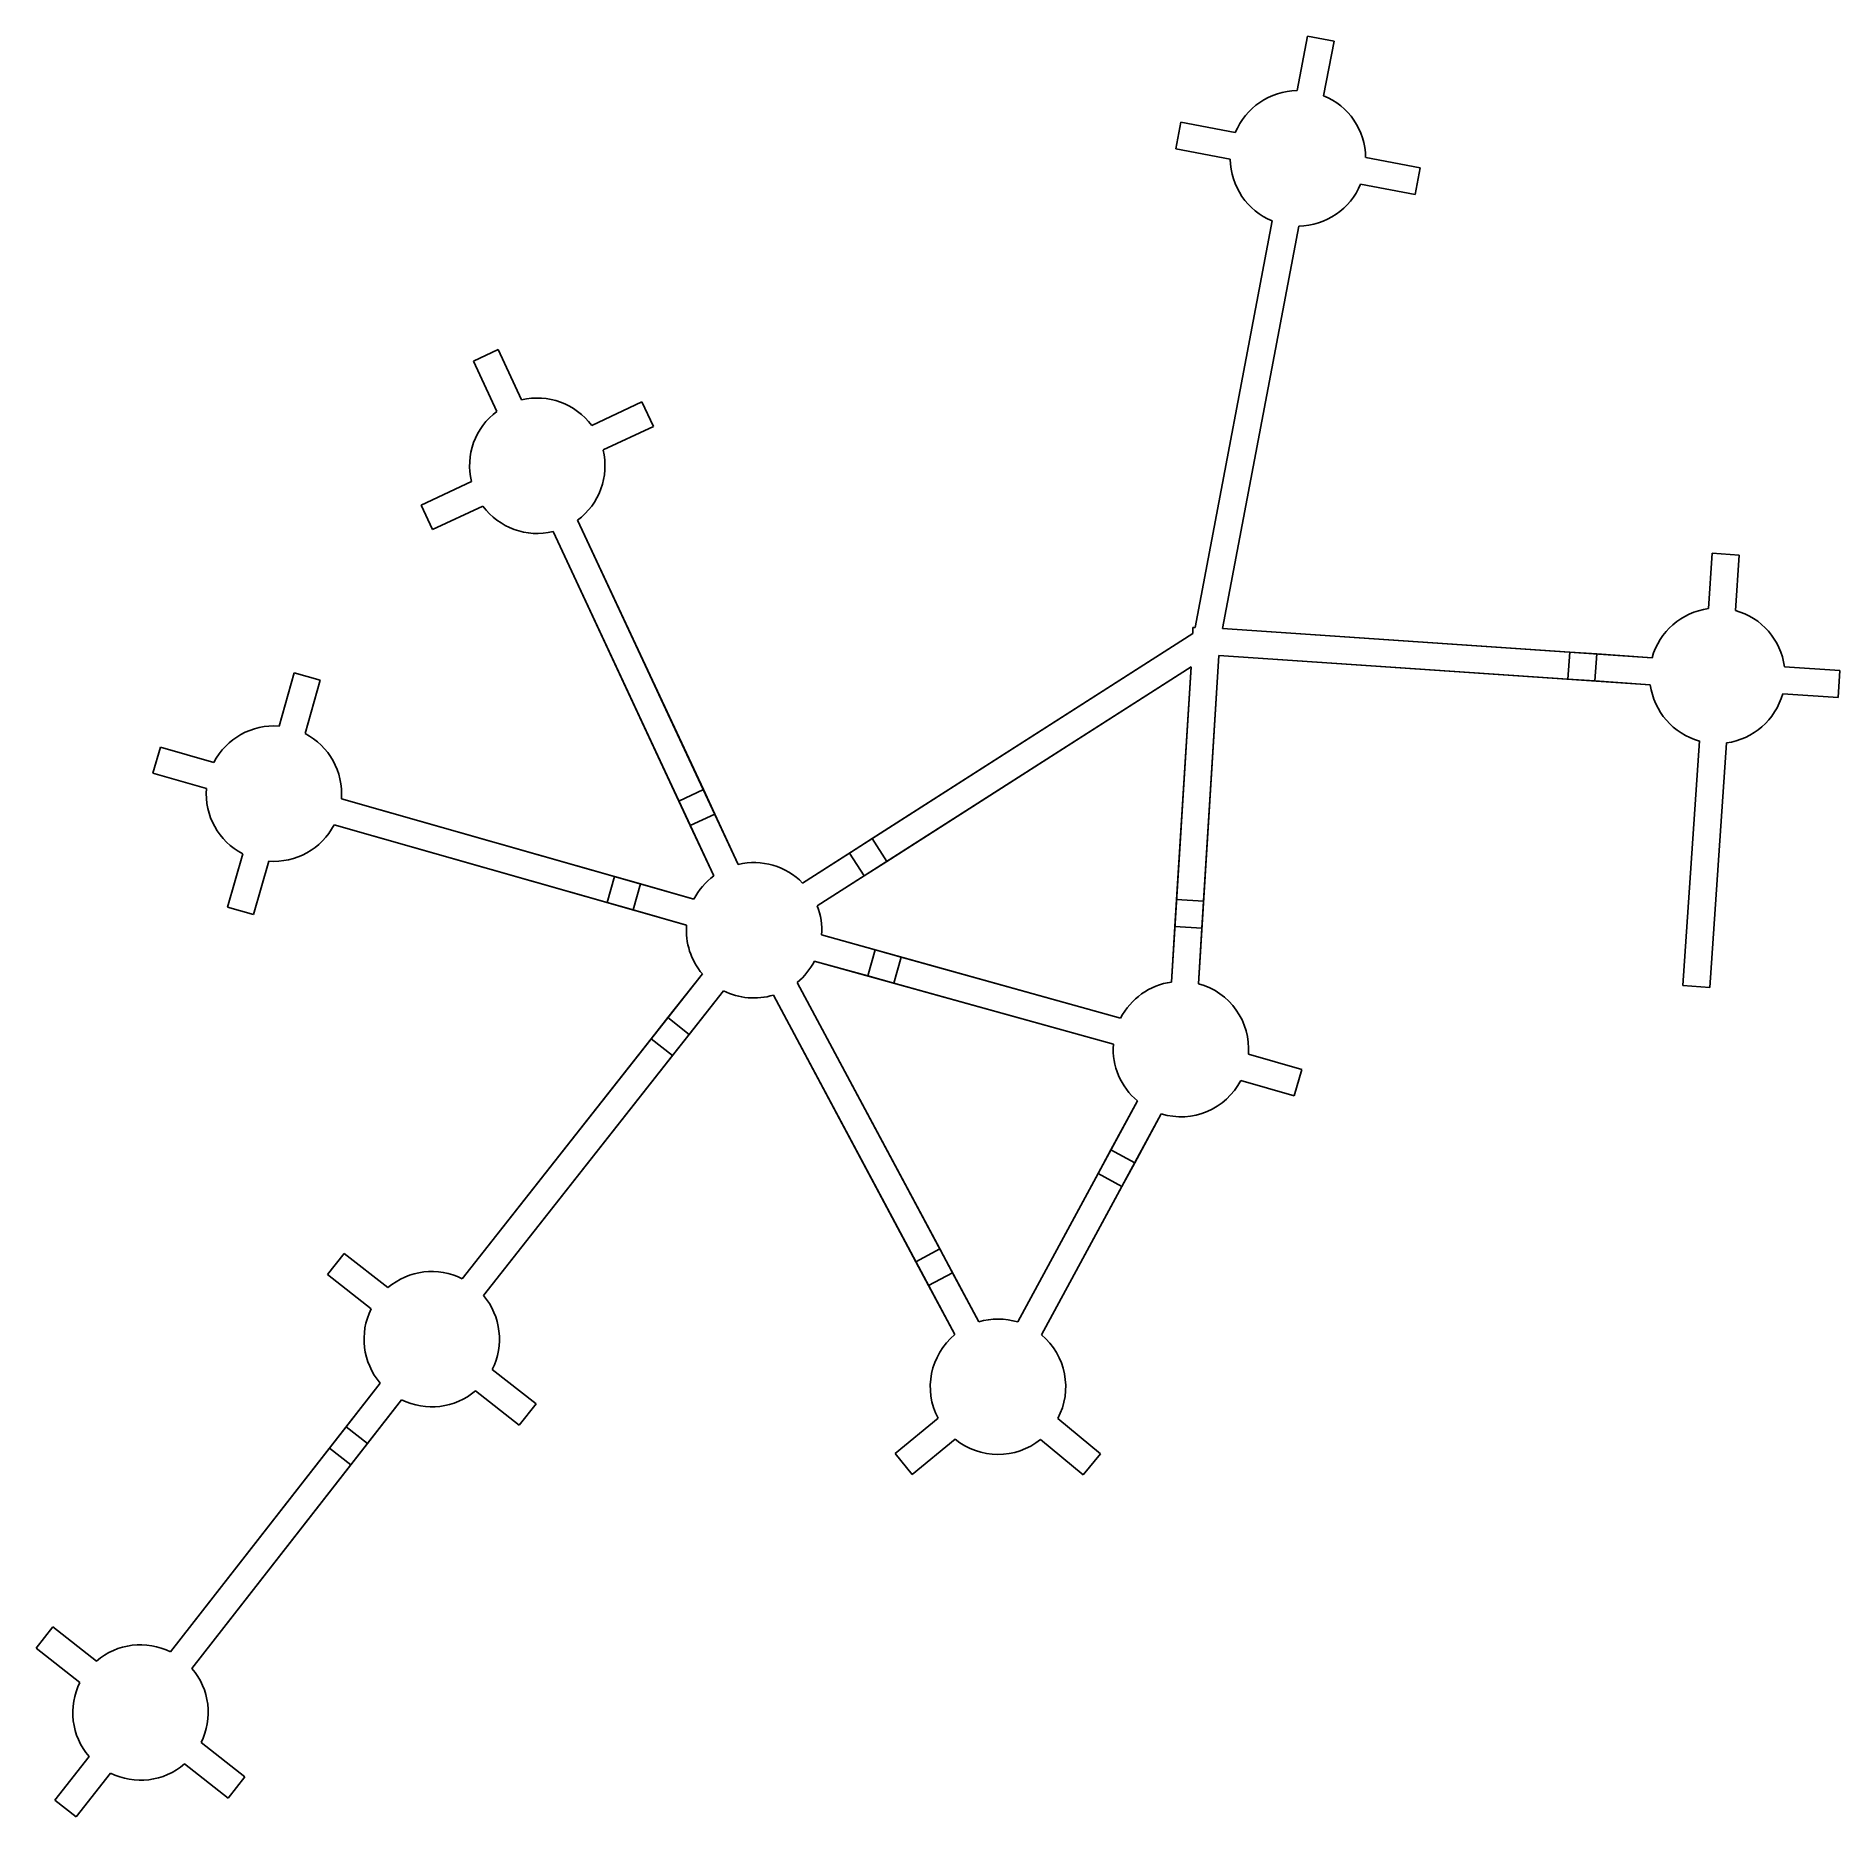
# Model space of a CAD drawing. Header units: metres. Extents: x -319 to 347, y -368 to 289.
import ezdxf

# ---------------------------------------------------------------- set-up
doc = ezdxf.new("R2010")
doc.units = ezdxf.units.M

msp = doc.modelspace()

# ---------------------------------------------------------------- linework, layer by layer
for p, q in [((146.28, 269), (150.11, 289.15)), ((146.28, 269, 5), (150.11, 289.15, 5)), ((159.93, 287.28), (150.11, 289.15)), ((150.11, 289.15), (150.11, 289.15, 5)), ((159.93, 287.28, 5), (150.11, 289.15, 5)), ((156.1, 267.13), (159.93, 287.28)), ((156.1, 267.13, 5), (159.93, 287.28, 5)), ((159.93, 287.28), (159.93, 287.28, 5)), ((146.28, 269, 5), (146.28, 269)), ((156.1, 267.13, 5), (156.1, 267.13)), ((103.34, 257.32), (101.47, 247.5)), ((103.34, 257.32, 5), (101.47, 247.5, 5)), ((123.48, 253.49), (103.34, 257.32)), ((103.34, 257.32), (103.34, 257.32, 5)), ((123.48, 253.49, 5), (103.34, 257.32, 5)), ((123.48, 253.49, 5), (123.48, 253.49)), ((101.47, 247.5), (121.62, 243.67)), ((101.47, 247.5, 5), (121.62, 243.67, 5)), ((101.47, 247.5), (101.47, 247.5, 5)), ((121.62, 243.67, 5), (121.62, 243.67)), ((191.76, 240.51), (171.61, 244.34)), ((171.61, 244.34, 5), (171.61, 244.34)), ((191.76, 240.51, 5), (171.61, 244.34, 5)), ((189.89, 230.69), (191.76, 240.51)), ((189.89, 230.69, 5), (191.76, 240.51, 5)), ((191.76, 240.51), (191.76, 240.51, 5)), ((169.74, 234.52), (189.89, 230.69)), ((169.74, 234.52, 5), (189.89, 230.69, 5)), ((169.74, 234.52, 5), (169.74, 234.52)), ((189.89, 230.69), (189.89, 230.69, 5)), ((108.6, 70.81), (137.13, 220.87)), ((108.6, 70.81, 5), (137.13, 220.87, 5)), ((137.13, 220.87, 5), (137.13, 220.87)), ((146.95, 219.01), (118.7, 70.42)), ((118.7, 70.42, 5), (146.95, 219.01, 5)), ((146.95, 219.01, 5), (146.95, 219.01)), ((-148.75, 173.37), (-157.81, 169.15)), ((-148.75, 173.37, 5), (-157.81, 169.15, 5)), ((-140.08, 154.79), (-148.75, 173.37)), ((-148.75, 173.37), (-148.75, 173.37, 5)), ((-140.08, 154.79, 5), (-148.75, 173.37, 5)), ((-149.14, 150.56), (-157.81, 169.15)), ((-149.14, 150.56, 5), (-157.81, 169.15, 5)), ((-157.81, 169.15), (-157.81, 169.15, 5)), ((-140.08, 154.79, 5), (-140.08, 154.79)), ((-95.59, 154.04), (-114.17, 145.37)), ((-95.59, 154.04, 5), (-114.17, 145.37, 5)), ((-91.36, 144.98), (-95.59, 154.04)), ((-95.59, 154.04), (-95.59, 154.04, 5)), ((-91.36, 144.98, 5), (-95.59, 154.04, 5)), ((-149.14, 150.56, 5), (-149.14, 150.56)), ((-114.17, 145.37, 5), (-114.17, 145.37)), ((-109.94, 136.31), (-91.36, 144.98)), ((-109.94, 136.31, 5), (-91.36, 144.98, 5)), ((-91.36, 144.98), (-91.36, 144.98, 5)), ((-109.94, 136.31, 5), (-109.94, 136.31)), ((-158.56, 124.65), (-177.14, 115.98)), ((-158.56, 124.65, 5), (-177.14, 115.98, 5)), ((-158.56, 124.65, 5), (-158.56, 124.65)), ((-177.14, 115.98), (-172.91, 106.92)), ((-177.14, 115.98), (-177.14, 115.98, 5)), ((-177.14, 115.98, 5), (-172.91, 106.92, 5)), ((-172.91, 106.92), (-154.33, 115.59)), ((-172.91, 106.92, 5), (-154.33, 115.59, 5)), ((-154.33, 115.59, 5), (-154.33, 115.59)), ((-172.91, 106.92), (-172.91, 106.92, 5)), ((-119.36, 110.4), (-60.04, -16.71)), ((-119.36, 110.4, 5), (-119.36, 110.4)), ((-72.94, 10.93, 5), (-119.36, 110.4, 5)), ((-69.1, -20.94), (-128.42, 106.17)), ((-82, 6.7, 5), (-128.42, 106.17, 5)), ((-128.42, 106.17, 5), (-128.42, 106.17)), ((299.55, 98.19), (298.16, 77.73)), ((299.55, 98.19, 5), (298.16, 77.73, 5)), ((309.53, 97.51), (299.55, 98.19)), ((299.55, 98.19), (299.55, 98.19, 5)), ((309.53, 97.51, 5), (299.55, 98.19, 5)), ((308.14, 77.05), (309.53, 97.51)), ((308.14, 77.05, 5), (309.53, 97.51, 5)), ((309.53, 97.51), (309.53, 97.51, 5)), ((298.16, 77.73, 5), (298.16, 77.73)), ((308.14, 77.05, 5), (308.14, 77.05)), ((107.74, 68.55), (-36.28, -23.61)), ((107.74, 68.55, 5), (-10.58, -7.17, 5)), ((107.74, 68.55), (107.74, 70.81)), ((107.74, 70.81), (108.6, 70.81)), ((107.74, 68.55, 5), (107.74, 70.81, 5)), ((107.74, 70.81), (107.74, 70.81, 5)), ((107.74, 70.81, 5), (108.6, 70.81, 5)), ((107.74, 68.55), (107.74, 68.55, 5)), ((108.6, 70.81), (108.6, 70.81, 5)), ((118.7, 70.42), (277.38, 59.61)), ((118.7, 70.42, 5), (118.7, 70.42)), ((246.95, 61.68, 5), (118.7, 70.42, 5)), ((117.42, 60.48), (109.9, -60.75)), ((111.79, -30.31, 5), (117.42, 60.48, 5)), ((117.42, 60.48), (276.71, 49.63)), ((117.42, 60.48, 5), (246.27, 51.7, 5)), ((117.42, 60.48, 5), (117.42, 60.48)), ((246.27, 51.7, 5), (246.95, 61.68, 5)), ((246.95, 61.68, 2.5), (246.27, 51.7, 2.5)), ((246.95, 61.68, 2.5), (246.95, 61.68, 5)), ((256.93, 61, 2.5), (246.95, 61.68, 2.5)), ((256.93, 61, 5), (256.25, 51.02, 5)), ((256.25, 51.02, 2.5), (256.93, 61, 2.5)), ((256.93, 61, 5), (277.38, 59.61, 5)), ((256.93, 61, 2.5), (256.93, 61, 5)), ((-224, 54.07), (-229.61, 34.35)), ((-224, 54.07, 5), (-229.61, 34.35, 5)), ((-214.38, 51.34), (-224, 54.07)), ((-224, 54.07), (-224, 54.07, 5)), ((-214.38, 51.34, 5), (-224, 54.07, 5)), ((107.14, 56.29), (-30.89, -32.03)), ((-5.19, -15.59, 5), (107.14, 56.29, 5)), ((107.14, 56.29), (99.92, -60.13)), ((107.14, 56.29, 5), (101.81, -29.69, 5)), ((107.14, 56.29, 5), (107.14, 56.29)), ((277.38, 59.61, 5), (277.38, 59.61)), ((326.26, 56.28), (346.72, 54.88)), ((326.26, 56.28, 5), (326.26, 56.28)), ((326.26, 56.28, 5), (346.72, 54.88, 5)), ((346.04, 44.91), (346.72, 54.88)), ((346.04, 44.91, 5), (346.72, 54.88, 5)), ((346.72, 54.88), (346.72, 54.88, 5)), ((-219.99, 31.61), (-214.38, 51.34)), ((-219.99, 31.61, 5), (-214.38, 51.34, 5)), ((-214.38, 51.34), (-214.38, 51.34, 5)), ((246.27, 51.7, 2.5), (256.25, 51.02, 2.5)), ((246.27, 51.7, 2.5), (246.27, 51.7, 5)), ((256.25, 51.02, 5), (276.71, 49.63, 5)), ((256.25, 51.02, 2.5), (256.25, 51.02, 5)), ((276.71, 49.63, 5), (276.71, 49.63)), ((325.58, 46.3), (346.04, 44.91)), ((325.58, 46.3, 5), (346.04, 44.91, 5)), ((325.58, 46.3, 5), (325.58, 46.3)), ((346.04, 44.91), (346.04, 44.91, 5)), ((-229.61, 34.35, 5), (-229.61, 34.35)), ((-219.99, 31.61, 5), (-219.99, 31.61)), ((294.83, 28.86), (288.68, -61.44)), ((294.83, 28.86, 5), (288.68, -61.44, 5)), ((294.83, 28.86, 5), (294.83, 28.86)), ((298.66, -62.12), (304.81, 28.18)), ((298.66, -62.12, 5), (304.81, 28.18, 5)), ((304.81, 28.18, 5), (304.81, 28.18)), ((-273.42, 26.55), (-276.15, 16.93)), ((-273.42, 26.55, 5), (-276.15, 16.93, 5)), ((-253.69, 20.93), (-273.42, 26.55)), ((-273.42, 26.55), (-273.42, 26.55, 5)), ((-253.69, 20.93, 5), (-273.42, 26.55, 5)), ((-253.69, 20.93, 5), (-253.69, 20.93)), ((-256.43, 11.32), (-276.15, 16.93)), ((-256.43, 11.32, 5), (-276.15, 16.93, 5)), ((-276.15, 16.93), (-276.15, 16.93, 5)), ((-256.43, 11.32, 5), (-256.43, 11.32)), ((-206.57, 7.53), (-76.41, -29.51)), ((-206.57, 7.53, 5), (-206.57, 7.53)), ((-105.75, -21.16, 5), (-206.57, 7.53, 5)), ((-72.94, 10.93, 2.5), (-82, 6.7, 2.5)), ((-82, 6.7, 5), (-72.94, 10.93, 5)), ((-82, 6.7, 2.5), (-77.77, -2.36, 2.5)), ((-82, 6.7, 2.5), (-82, 6.7, 5)), ((-72.94, 10.93, 2.5), (-72.94, 10.93, 5)), ((-68.71, 1.87, 2.5), (-72.94, 10.93, 2.5)), ((-68.71, 1.87, 5), (-77.77, -2.36, 5)), ((-77.77, -2.36, 2.5), (-68.71, 1.87, 2.5)), ((-68.71, 1.87, 2.5), (-68.71, 1.87, 5)), ((-60.04, -16.71, 5), (-68.71, 1.87, 5)), ((-79.14, -39.13), (-209.31, -2.09)), ((-108.48, -30.78, 5), (-209.31, -2.09, 5)), ((-209.31, -2.09, 5), (-209.31, -2.09)), ((-77.77, -2.36, 5), (-69.1, -20.94, 5)), ((-77.77, -2.36, 2.5), (-77.77, -2.36, 5)), ((-243.02, -12.77), (-248.63, -32.49)), ((-243.02, -12.77, 5), (-248.63, -32.49, 5)), ((-243.02, -12.77, 5), (-243.02, -12.77)), ((-19.01, -12.56, 5), (-36.28, -23.61, 5)), ((-10.58, -7.17, 2.5), (-19.01, -12.56, 2.5)), ((-19.01, -12.56, 2.5), (-19.01, -12.56, 5)), ((-13.62, -20.98, 5), (-19.01, -12.56, 5)), ((-19.01, -12.56, 2.5), (-13.62, -20.98, 2.5)), ((-10.58, -7.17, 2.5), (-10.58, -7.17, 5)), ((-10.58, -7.17, 5), (-5.19, -15.59, 5)), ((-5.19, -15.59, 2.5), (-10.58, -7.17, 2.5)), ((-239.01, -35.23), (-233.4, -15.51)), ((-239.01, -35.23, 5), (-233.4, -15.51, 5)), ((-233.4, -15.51, 5), (-233.4, -15.51)), ((-60.04, -16.71, 5), (-60.04, -16.71)), ((-13.62, -20.98, 2.5), (-5.19, -15.59, 2.5)), ((-5.19, -15.59, 2.5), (-5.19, -15.59, 5)), ((-105.75, -21.16, 2.5), (-108.48, -30.78, 2.5)), ((-108.48, -30.78, 5), (-105.75, -21.16, 5)), ((-105.75, -21.16, 2.5), (-105.75, -21.16, 5)), ((-96.13, -23.9, 2.5), (-105.75, -21.16, 2.5)), ((-96.13, -23.9, 5), (-98.86, -33.52, 5)), ((-98.86, -33.52, 2.5), (-96.13, -23.9, 2.5)), ((-96.13, -23.9, 2.5), (-96.13, -23.9, 5)), ((-76.41, -29.51, 5), (-96.13, -23.9, 5)), ((-69.1, -20.94, 5), (-69.1, -20.94)), ((-36.28, -23.61, 5), (-36.28, -23.61)), ((-30.89, -32.03, 5), (-13.62, -20.98, 5)), ((-13.62, -20.98, 2.5), (-13.62, -20.98, 5)), ((-248.63, -32.49), (-239.01, -35.23)), ((-248.63, -32.49), (-248.63, -32.49, 5)), ((-248.63, -32.49, 5), (-239.01, -35.23, 5)), ((-108.48, -30.78, 2.5), (-98.86, -33.52, 2.5)), ((-108.48, -30.78, 2.5), (-108.48, -30.78, 5)), ((-76.41, -29.51, 5), (-76.41, -29.51)), ((-30.89, -32.03, 5), (-30.89, -32.03)), ((101.81, -29.69, 2.5), (101.19, -39.67, 2.5)), ((101.81, -29.69, 2.5), (101.81, -29.69, 5)), ((101.81, -29.69, 5), (111.79, -30.31, 5)), ((111.79, -30.31, 2.5), (101.81, -29.69, 2.5)), ((111.17, -40.29, 2.5), (111.79, -30.31, 2.5)), ((111.79, -30.31, 2.5), (111.79, -30.31, 5)), ((-239.01, -35.23), (-239.01, -35.23, 5)), ((-98.86, -33.52, 5), (-79.14, -39.13, 5)), ((-98.86, -33.52, 2.5), (-98.86, -33.52, 5)), ((-79.14, -39.13, 5), (-79.14, -39.13)), ((101.19, -39.67, 5), (99.92, -60.13, 5)), ((101.19, -39.67, 2.5), (101.19, -39.67, 5)), ((101.19, -39.67, 2.5), (111.17, -40.29, 2.5)), ((111.17, -40.29, 5), (101.19, -39.67, 5)), ((81.13, -73.51), (-29.28, -42.77)), ((-29.28, -42.77, 5), (-29.28, -42.77)), ((-9.52, -48.27, 5), (-29.28, -42.77, 5)), ((109.9, -60.75, 5), (111.17, -40.29, 5)), ((111.17, -40.29, 2.5), (111.17, -40.29, 5)), ((78.45, -83.14), (-31.96, -52.41)), ((-31.96, -52.41, 5), (-31.96, -52.41)), ((-31.96, -52.41, 5), (-12.2, -57.91, 5)), ((-12.2, -57.91, 5), (-9.52, -48.27, 5)), ((-9.52, -48.27, 2.5), (-12.2, -57.91, 2.5)), ((-9.52, -48.27, 2.5), (-9.52, -48.27, 5)), ((0.11, -50.95, 2.5), (-9.52, -48.27, 2.5)), ((0.11, -50.95, 5), (-2.57, -60.59, 5)), ((-2.57, -60.59, 2.5), (0.11, -50.95, 2.5)), ((0.11, -50.95, 2.5), (0.11, -50.95, 5)), ((81.13, -73.51, 5), (0.11, -50.95, 5)), ((-161.98, -169.69), (-73.3, -57.17)), ((-73.3, -57.17, 5), (-86, -73.27, 5)), ((-73.3, -57.17, 5), (-73.3, -57.17)), ((-12.2, -57.91, 2.5), (-2.57, -60.59, 2.5)), ((-12.2, -57.91, 2.5), (-12.2, -57.91, 5)), ((-154.13, -175.88), (-65.45, -63.36)), ((-78.14, -79.46, 5), (-65.45, -63.36, 5)), ((-65.45, -63.36, 5), (-65.45, -63.36)), ((-47.08, -64.98), (19.9, -190.32)), ((-47.08, -64.98, 5), (5.52, -163.41, 5)), ((-47.08, -64.98, 5), (-47.08, -64.98)), ((-38.26, -60.27), (28.72, -185.61)), ((-38.26, -60.27, 5), (-38.26, -60.27)), ((14.34, -158.7, 5), (-38.26, -60.27, 5)), ((-2.57, -60.59, 5), (78.45, -83.14, 5)), ((-2.57, -60.59, 2.5), (-2.57, -60.59, 5)), ((99.92, -60.13, 5), (99.92, -60.13)), ((109.9, -60.75, 5), (109.9, -60.75)), ((288.68, -61.44), (298.66, -62.12)), ((288.68, -61.44), (288.68, -61.44, 5)), ((288.68, -61.44, 5), (298.66, -62.12, 5)), ((298.66, -62.12), (298.66, -62.12, 5)), ((-86, -73.27, 2.5), (-92.19, -81.13, 2.5)), ((-86, -73.27, 2.5), (-86, -73.27, 5)), ((-78.14, -79.46, 2.5), (-86, -73.27, 2.5)), ((-86, -73.27, 5), (-78.14, -79.46, 5)), ((-84.33, -87.32, 2.5), (-78.14, -79.46, 2.5)), ((-78.14, -79.46, 2.5), (-78.14, -79.46, 5)), ((81.13, -73.51, 5), (81.13, -73.51)), ((-92.19, -81.13, 5), (-161.98, -169.69, 5)), ((-92.19, -81.13, 2.5), (-92.19, -81.13, 5)), ((-84.33, -87.32, 5), (-92.19, -81.13, 5)), ((-92.19, -81.13, 2.5), (-84.33, -87.32, 2.5)), ((78.45, -83.14, 5), (78.45, -83.14)), ((-154.13, -175.88, 5), (-84.33, -87.32, 5)), ((-84.33, -87.32, 2.5), (-84.33, -87.32, 5)), ((148.03, -92.49), (128.32, -86.83)), ((128.32, -86.83, 5), (128.32, -86.83)), ((148.03, -92.49, 5), (128.32, -86.83, 5)), ((145.27, -102.1), (148.03, -92.49)), ((145.27, -102.1, 5), (148.03, -92.49, 5)), ((148.03, -92.49), (148.03, -92.49, 5)), ((125.56, -96.45), (145.27, -102.1)), ((125.56, -96.45, 5), (145.27, -102.1, 5)), ((125.56, -96.45, 5), (125.56, -96.45)), ((43.13, -185.65), (87.33, -104.05)), ((87.33, -104.05, 5), (77.56, -122.08, 5)), ((87.33, -104.05, 5), (87.33, -104.05)), ((145.27, -102.1), (145.27, -102.1, 5)), ((51.92, -190.41), (96.12, -108.81)), ((86.35, -126.84, 5), (96.12, -108.81, 5)), ((96.12, -108.81, 5), (96.12, -108.81)), ((77.56, -122.08, 2.5), (72.8, -130.87, 2.5)), ((77.56, -122.08, 2.5), (77.56, -122.08, 5)), ((77.56, -122.08, 5), (86.35, -126.84, 5)), ((86.35, -126.84, 2.5), (77.56, -122.08, 2.5)), ((72.8, -130.87, 5), (43.13, -185.65, 5)), ((72.8, -130.87, 2.5), (72.8, -130.87, 5)), ((72.8, -130.87, 2.5), (81.59, -135.63, 2.5)), ((81.59, -135.63, 5), (72.8, -130.87, 5)), ((81.59, -135.63, 2.5), (86.35, -126.84, 2.5)), ((86.35, -126.84, 2.5), (86.35, -126.84, 5)), ((51.92, -190.41, 5), (81.59, -135.63, 5)), ((81.59, -135.63, 2.5), (81.59, -135.63, 5)), ((5.52, -163.41, 5), (14.34, -158.7, 5)), ((14.34, -158.7, 2.5), (5.52, -163.41, 2.5)), ((14.34, -158.7, 2.5), (14.34, -158.7, 5)), ((19.06, -167.52, 2.5), (14.34, -158.7, 2.5)), ((-205.55, -160.32), (-211.72, -168.19)), ((-205.55, -160.32, 5), (-211.72, -168.19, 5)), ((-189.41, -172.97), (-205.55, -160.32)), ((-205.55, -160.32), (-205.55, -160.32, 5)), ((-189.41, -172.97, 5), (-205.55, -160.32, 5)), ((5.52, -163.41, 2.5), (10.24, -172.23, 2.5)), ((5.52, -163.41, 2.5), (5.52, -163.41, 5)), ((-211.72, -168.19), (-195.58, -180.84)), ((-211.72, -168.19, 5), (-195.58, -180.84, 5)), ((-211.72, -168.19), (-211.72, -168.19, 5)), ((-189.41, -172.97, 5), (-189.41, -172.97)), ((-161.98, -169.69, 5), (-161.98, -169.69)), ((19.06, -167.52, 5), (10.24, -172.23, 5)), ((10.24, -172.23, 2.5), (19.06, -167.52, 2.5)), ((10.24, -172.23, 5), (19.9, -190.32, 5)), ((10.24, -172.23, 2.5), (10.24, -172.23, 5)), ((19.06, -167.52, 2.5), (19.06, -167.52, 5)), ((28.72, -185.61, 5), (19.06, -167.52, 5)), ((-154.13, -175.88, 5), (-154.13, -175.88)), ((-195.58, -180.84, 5), (-195.58, -180.84)), ((28.72, -185.61, 5), (28.72, -185.61)), ((43.13, -185.65, 5), (43.13, -185.65)), ((19.9, -190.32, 5), (19.9, -190.32)), ((51.92, -190.41, 5), (51.92, -190.41)), ((-134.72, -215.85), (-150.86, -203.2)), ((-150.86, -203.2, 5), (-150.86, -203.2)), ((-134.72, -215.85, 5), (-150.86, -203.2, 5)), ((-269.63, -307.47), (-192.23, -208.26)), ((-192.23, -208.26, 5), (-204.84, -224.42, 5)), ((-192.23, -208.26, 5), (-192.23, -208.26)), ((-157.03, -211.07), (-140.89, -223.72)), ((-157.03, -211.07, 5), (-140.89, -223.72, 5)), ((-157.03, -211.07, 5), (-157.03, -211.07)), ((-184.35, -214.41), (-261.75, -313.62)), ((-196.96, -230.57, 5), (-184.35, -214.41, 5)), ((-184.35, -214.41, 5), (-184.35, -214.41)), ((-140.89, -223.72), (-134.72, -215.85)), ((-140.89, -223.72, 5), (-134.72, -215.85, 5)), ((-134.72, -215.85), (-134.72, -215.85, 5)), ((-204.84, -224.42, 2.5), (-210.99, -232.31, 2.5)), ((-204.84, -224.42, 2.5), (-204.84, -224.42, 5)), ((-196.96, -230.57, 2.5), (-204.84, -224.42, 2.5)), ((-204.84, -224.42, 5), (-196.96, -230.57, 5)), ((-140.89, -223.72), (-140.89, -223.72, 5)), ((13.73, -221.2), (-2.15, -234.18)), ((13.73, -221.2, 5), (-2.15, -234.18, 5)), ((13.73, -221.2, 5), (13.73, -221.2)), ((73.72, -234.39), (57.92, -221.32)), ((57.92, -221.32, 5), (57.92, -221.32)), ((73.72, -234.39, 5), (57.92, -221.32, 5)), ((-210.99, -232.31, 5), (-269.63, -307.47, 5)), ((-210.99, -232.31, 2.5), (-210.99, -232.31, 5)), ((-203.11, -238.46, 5), (-210.99, -232.31, 5)), ((-210.99, -232.31, 2.5), (-203.11, -238.46, 2.5)), ((-203.11, -238.46, 2.5), (-196.96, -230.57, 2.5)), ((-196.96, -230.57, 2.5), (-196.96, -230.57, 5)), ((4.18, -241.92), (20.06, -228.94)), ((4.18, -241.92, 5), (20.06, -228.94, 5)), ((20.06, -228.94, 5), (20.06, -228.94)), ((51.55, -229.03), (67.35, -242.1)), ((51.55, -229.03, 5), (67.35, -242.1, 5)), ((51.55, -229.03, 5), (51.55, -229.03)), ((-203.11, -238.46, 5), (-261.75, -313.62, 5)), ((-203.11, -238.46, 2.5), (-203.11, -238.46, 5)), ((-2.15, -234.18), (4.18, -241.92)), ((-2.15, -234.18), (-2.15, -234.18, 5)), ((-2.15, -234.18, 5), (4.18, -241.92, 5)), ((67.35, -242.1), (73.72, -234.39)), ((67.35, -242.1, 5), (73.72, -234.39, 5)), ((73.72, -234.39), (73.72, -234.39, 5)), ((4.18, -241.92), (4.18, -241.92, 5)), ((67.35, -242.1), (67.35, -242.1, 5)), ((-313.16, -298.24), (-319.31, -306.12)), ((-313.16, -298.24, 5), (-319.31, -306.12, 5)), ((-297, -310.85), (-313.16, -298.24)), ((-313.16, -298.24), (-313.16, -298.24, 5)), ((-297, -310.85, 5), (-313.16, -298.24, 5)), ((-319.31, -306.12), (-303.15, -318.73)), ((-319.31, -306.12, 5), (-303.15, -318.73, 5)), ((-319.31, -306.12), (-319.31, -306.12, 5)), ((-297, -310.85, 5), (-297, -310.85)), ((-269.63, -307.47, 5), (-269.63, -307.47)), ((-303.15, -318.73, 5), (-303.15, -318.73)), ((-261.75, -313.62, 5), (-261.75, -313.62)), ((-299.77, -346.1), (-312.38, -362.26)), ((-299.77, -346.1, 5), (-312.38, -362.26, 5)), ((-299.77, -346.1, 5), (-299.77, -346.1)), ((-242.2, -353.6), (-258.37, -340.98)), ((-258.37, -340.98, 5), (-258.37, -340.98)), ((-242.2, -353.6, 5), (-258.37, -340.98, 5)), ((-291.88, -352.25), (-304.5, -368.41)), ((-291.88, -352.25, 5), (-304.5, -368.41, 5)), ((-291.88, -352.25, 5), (-291.88, -352.25)), ((-264.52, -348.87), (-248.35, -361.48)), ((-264.52, -348.87, 5), (-248.35, -361.48, 5)), ((-264.52, -348.87, 5), (-264.52, -348.87)), ((-248.35, -361.48), (-242.2, -353.6)), ((-248.35, -361.48, 5), (-242.2, -353.6, 5)), ((-242.2, -353.6), (-242.2, -353.6, 5)), ((-312.38, -362.26), (-304.5, -368.41)), ((-312.38, -362.26), (-312.38, -362.26, 5)), ((-312.38, -362.26, 5), (-304.5, -368.41, 5)), ((-248.35, -361.48), (-248.35, -361.48, 5)), ((-304.5, -368.41), (-304.5, -368.41, 5))]:
    msp.add_line(p, q)
for centre, start, end in [((146.61, 244), 90.77287, 157.69895), ((146.61, 244, 5), 90.77287, 157.69895), ((146.61, 244), 0.77287, 67.69895), ((146.61, 244, 5), 0.77287, 67.69895), ((146.61, 244), 180.77287, 247.69895), ((146.61, 244, 5), 180.77287, 247.69895), ((146.61, 244), 270.77287, 337.69895), ((146.61, 244, 5), 270.77287, 337.69895), ((-134.25, 130.48), 36.55384, 103.47992), ((-134.25, 130.48, 5), 36.55384, 103.47992), ((-134.25, 130.48), 126.55384, 193.47992), ((-134.25, 130.48, 5), 126.55384, 193.47992), ((-134.25, 130.48), -53.44616, 13.47992), ((-134.25, 130.48, 5), -53.44616, 13.47992), ((-134.25, 130.48), 216.55384, 283.47992), ((-134.25, 130.48, 5), 216.55384, 283.47992), ((301.48, 52.95), 97.6403, 164.56638), ((301.48, 52.95, 5), 97.6403, 164.56638), ((301.48, 52.95), 7.6403, 74.56638), ((301.48, 52.95, 5), 7.6403, 74.56638), ((301.48, 52.95), 187.6403, 254.56638), ((301.48, 52.95, 5), 187.6403, 254.56638), ((301.48, 52.95), 277.6403, 344.56638), ((301.48, 52.95, 5), 277.6403, 344.56638), ((-231.5, 9.42), 85.65386, 152.57994), ((-231.5, 9.42, 5), 85.65386, 152.57994), ((-231.5, 9.42), -4.34614, 62.57994), ((-231.5, 9.42, 5), -4.34614, 62.57994), ((-231.5, 9.42), 175.65386, 242.57994), ((-231.5, 9.42, 5), 175.65386, 242.57994), ((-231.5, 9.42), 265.65386, 332.57994), ((-231.5, 9.42, 5), 265.65386, 332.57994), ((-54.21, -41.02), 44.15275, 103.47992), ((-54.21, -41.02, 5), 44.15275, 103.47992), ((-54.21, -41.02), 126.55384, 152.57994), ((-54.21, -41.02, 5), 126.55384, 152.57994), ((-54.21, -41.02), -4.01671, 21.07883), ((-54.21, -41.02, 5), -4.01671, 21.07883), ((-54.21, -41.02), 175.65386, 220.21987), ((-54.21, -41.02, 5), 175.65386, 220.21987), ((-54.21, -41.02), 309.65726, 332.90938), ((-54.21, -41.02, 5), 309.65726, 332.90938), ((-54.21, -41.02), 243.29378, 286.58334), ((-54.21, -41.02, 5), 243.29378, 286.58334), ((103.39, -84.89), 97.98811, 152.90938), ((103.39, -84.89, 5), 97.98811, 152.90938), ((103.39, -84.89), -4.45937, 74.91419), ((103.39, -84.89, 5), -4.45937, 74.91419), ((103.39, -84.89), 175.98329, 230.01923), ((103.39, -84.89, 5), 175.98329, 230.01923), ((103.39, -84.89), 253.09315, 332.46671), ((103.39, -84.89, 5), 253.09315, 332.46671), ((-173.22, -192.02), 63.29378, 130.36129), ((-173.22, -192.02, 5), 63.29378, 130.36129), ((-173.22, -192.02), -26.56479, 40.21987), ((-173.22, -192.02, 5), -26.56479, 40.21987), ((-173.22, -192.02), 153.43521, 220.50271), ((-173.22, -192.02, 5), 153.43521, 220.50271), ((35.86, -209.57), 73.09315, 106.58334), ((35.86, -209.57, 5), 73.09315, 106.58334), ((35.86, -209.57), 129.65726, 207.72863), ((35.86, -209.57, 5), 129.65726, 207.72863), ((35.86, -209.57), -28.05215, 50.01923), ((35.86, -209.57, 5), -28.05215, 50.01923), ((-173.22, -192.02), 243.57663, 310.36129), ((-173.22, -192.02, 5), 243.57663, 310.36129), ((35.86, -209.57), 230.80255, 308.87393), ((35.86, -209.57, 5), 230.80255, 308.87393), ((-280.76, -329.86), 63.57663, 130.50271), ((-280.76, -329.86, 5), 63.57663, 130.50271), ((-280.76, -329.86), 153.57663, 220.50271), ((-280.76, -329.86, 5), 153.57663, 220.50271), ((-280.76, -329.86), -26.42337, 40.50271), ((-280.76, -329.86, 5), -26.42337, 40.50271), ((-280.76, -329.86), 243.57663, 310.50271), ((-280.76, -329.86, 5), 243.57663, 310.50271)]:
    msp.add_arc(centre, 25, start, end)

doc.saveas('drawing.dxf')
